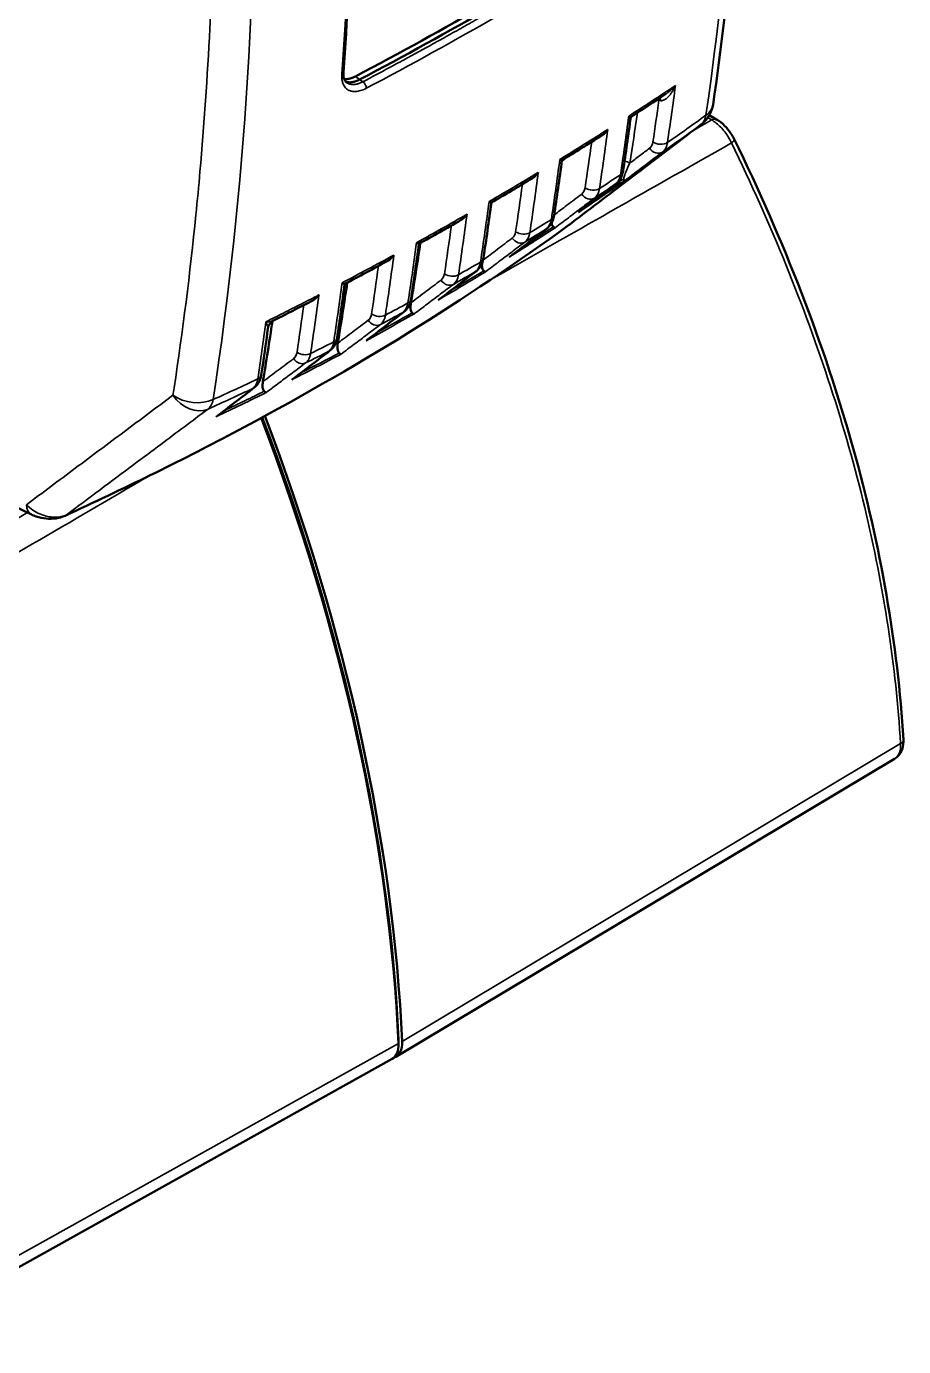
# Model space of a CAD drawing. Header units: millimetres. Extents: x 40 to 2195, y 40 to 1687.
# Drawn here: x 1778.1 to 1864.5, y 1178.3 to 1308.4 of the extents above; entities that cross this region are included whole.
import ezdxf

# ---------------------------------------------------------------- set-up
doc = ezdxf.new("R2010")
doc.units = ezdxf.units.MM
doc.header["$LTSCALE"] = 8
doc.layers.add('Visible (ISO)', color=7, linetype='Continuous', lineweight=50)
doc.layers.add('Visible Narrow (ISO)', color=7, linetype='Continuous', lineweight=35)

msp = doc.modelspace()

# ---------------------------------------------------------------- linework, layer by layer
at = {"layer": 'Visible (ISO)'}
for p, q in [((1814.902, 1304.943), (1814.902, 1304.943)), ((1809.178, 1303.311), (1809.178, 1303.311)), ((1809.243, 1302.947), (1809.243, 1302.947)), ((1809.684, 1302.885), (1809.684, 1302.885)), ((1846.107, 1299.268), (1845.383, 1299.686)), ((1833.348, 1291.478), (1833.348, 1291.478)), ((1826.583, 1287.117), (1826.583, 1287.116)), ((1819.652, 1282.949), (1819.652, 1282.949)), ((1818.934, 1281.668), (1818.934, 1281.668)), ((1802.43, 1279.445), (1802.43, 1279.445)), ((1812.555, 1278.976), (1812.555, 1278.976)), ((1805.293, 1275.198), (1805.293, 1275.198)), ((1760.47, 1269.036), (1778.599, 1260.336)), ((1863.632, 1236.252), (1814.513, 1206.885)), ((1814.133, 1206.666), (1763.267, 1178.306))]:
    msp.add_line(p, q, dxfattribs=at)
msp.add_arc((1842.782, 1301.18), 3, 307.23959, 351.75225, dxfattribs=at)
for centre, major_axis, ratio, start_param, end_param in [((1542.81, 1472.754), (-396.947, 0.026), 0.5773944, 2.3110434, 2.401422), ((1621.84, 1427.063), (311.543, 43.291), 0.5622358, 5.2843132, 5.3909119), ((1819.145, 1306.567), (-1.5, -2.598), 0.5773503, 5.1851589, 5.1851791), ((1845.607, 1298.402), (0.5, 0.866), 0.5773503, 6.2830994, 6.2831853), ((1842.782, 1301.18), (1.815, -2.388), 0.8274434, 6.2660494, 6.2831857), ((1846.932, 1296.908), (0.899, 0.439), 0.2850704, 6.283142, 6.2832155), ((1835.897, 1294.338), (0.989, -0.148), 0.6610194, 6.2830754, 6.2831149), ((1507.733, 1530.606), (-226.334, 391.753), 0.5775507, 3.7698539, 3.7716383), ((1829.103, 1289.948), (0.989, -0.149), 0.6611433, 6.2830821, 6.2831493), ((1500.665, 1526.522), (-226.362, 391.8), 0.577551, 3.7543722, 3.7719987), ((1822.142, 1285.744), (0.989, -0.149), 0.6611922, 6.2830801, 6.2831518), ((1493.596, 1522.438), (-226.264, 391.629), 0.5775516, 3.7543736, 3.7722438), ((1815.013, 1281.727), (0.989, -0.149), 0.6611662, 6.2830778, 6.2831484), ((1486.527, 1518.353), (-226.039, 391.238), 0.5775526, 3.7545199, 3.7723538), ((1807.718, 1277.895), (0.989, -0.148), 0.6610653, 6.2830728, 6.2831189), ((1808.598, 1276.996), (0.537, -0.843), 0.2290137, 5.6344096, 6.1723621), ((1800.254, 1274.251), (0.989, -0.148), 0.660889, 6.2830722, 6.2831145), ((1707.963, 1263.299), (75.626, -130.988), 0.5773503, 0.8383859, 1.296513), ((1708.317, 1263.503), (75.378, -130.559), 0.5773503, 0.8383844, 1.2955674), ((1708.317, 1263.503), (-75.626, 130.988), 0.5773503, 3.9799785, 4.4380322), ((1812.646, 1209.271), (-1.5, 2.598), 0.5773501, 3.1328604, 3.979818), ((1813, 1209.476), (-1.5, 2.598), 0.5773504, 3.0233992, 3.9798171)]:
    msp.add_ellipse(centre, major_axis=major_axis, ratio=ratio, start_param=start_param, end_param=end_param, dxfattribs=at)
for points, knots in [([(1843.047, 1436.731), (1845.864, 1418.886), (1847.787, 1401.328), (1849.791, 1367.27), (1849.88, 1350.694), (1848.445, 1323.086), (1847.342, 1311.717), (1845.751, 1300.75)], [0, 0, 0, 0, 6.0384193, 6.0384193, 12.0690504, 12.0690504, 16.4986731, 16.4986731, 16.4986731, 16.4986731]), ([(1807.256, 1386.03), (1809.227, 1368.574), (1810.261, 1351.471), (1810.397, 1324.38), (1810.063, 1314.026), (1809.342, 1303.939)], [0, 0, 0, 0, 6.0522705, 6.0522705, 9.9213975, 9.9213975, 9.9213975, 9.9213975]), ([(1809.342, 1303.939), (1809.326, 1303.714), (1809.344, 1303.514), (1809.424, 1303.2), (1809.486, 1303.083), (1809.595, 1302.953), (1809.637, 1302.916), (1809.684, 1302.885)], [0, 0, 0, 0, 0.09294876, 0.09294876, 0.183978, 0.183978, 0.23372414, 0.23372414, 0.23372414, 0.23372414]), ([(1810.527, 1303.521), (1810.382, 1303.444), (1810.238, 1303.383), (1809.957, 1303.293), (1809.821, 1303.265), (1809.595, 1303.246), (1809.502, 1303.247), (1809.414, 1303.257)], [-0.47088322, -0.47088322, -0.47088322, -0.47088322, -0.41179859, -0.41179859, -0.35248274, -0.35248274, -0.30839598, -0.30839598, -0.30839598, -0.30839598]), ([(1810.929, 1303.208), (1810.804, 1303.142), (1810.68, 1303.087), (1810.436, 1303.002), (1810.317, 1302.971), (1810.125, 1302.941), (1810.05, 1302.934), (1809.936, 1302.933), (1809.895, 1302.934), (1809.749, 1302.945), (1809.648, 1302.967), (1809.555, 1303.001), (1809.555, 1303.001), (1809.555, 1303.001)], [0.0000013, 0.0000013, 0.0000013, 0.0000013, 0.05081619, 0.05081619, 0.10177877, 0.10177877, 0.13580914, 0.13580914, 0.15526796, 0.15526796, 0.20714474, 0.20714474, 0.20732191, 0.20732191, 0.20732191, 0.20732191]), ([(1837.64, 1299.512), (1837.636, 1299.51), (1837.619, 1299.516), (1837.561, 1299.544), (1837.519, 1299.566), (1837.461, 1299.598), (1837.454, 1299.602), (1837.447, 1299.606)], [-0.079069876, -0.079069876, -0.079069876, -0.079069876, -0.040485201, -0.040485201, 0, 0, 0.005217107, 0.005217107, 0.005217107, 0.005217107]), ([(1846.107, 1299.268), (1846.382, 1299.109), (1846.65, 1298.898), (1847.122, 1298.429), (1847.335, 1298.168), (1847.633, 1297.717), (1847.739, 1297.533), (1847.83, 1297.347)], [0, 0, 0, 0, 0.10582066, 0.10582066, 0.204401, 0.204401, 0.2681782, 0.2681782, 0.2681782, 0.2681782]), ([(1844.563, 1298.767), (1843.115, 1297.666), (1841.667, 1296.565), (1838.77, 1294.363), (1837.322, 1293.263), (1834.426, 1291.061), (1832.978, 1289.961), (1831.53, 1288.86)], [0, 0, 0, 0, 0.3333333, 0.3333333, 0.6666667, 0.6666667, 1, 1, 1, 1]), ([(1835.382, 1298.286), (1835.373, 1298.273), (1835.364, 1298.259), (1835.279, 1298.135), (1835.192, 1298.031), (1835.005, 1297.845), (1834.903, 1297.763), (1834.796, 1297.695)], [-0.159066413, -0.159066413, -0.159066413, -0.159066413, -0.154794063, -0.154794063, -0.119493646, -0.119493646, -0.08505166, -0.08505166, -0.08505166, -0.08505166]), ([(1847.83, 1297.347), (1852.732, 1287.313), (1856.708, 1277.058), (1862.258, 1257.22), (1863.947, 1247.499), (1864.504, 1238.159)], [0, 0, 0, 0, 3.4936709, 3.4936709, 6.861121, 6.861121, 6.861121, 6.861121]), ([(1830.863, 1295.245), (1830.863, 1295.245), (1830.863, 1295.245), (1830.862, 1295.244), (1830.862, 1295.244), (1830.86, 1295.244), (1830.859, 1295.244), (1830.857, 1295.244), (1830.853, 1295.245), (1830.849, 1295.246), (1830.844, 1295.247), (1830.839, 1295.249), (1830.833, 1295.252), (1830.826, 1295.254), (1830.819, 1295.257), (1830.811, 1295.261), (1830.805, 1295.264), (1830.799, 1295.267), (1830.792, 1295.27), (1830.781, 1295.275), (1830.77, 1295.281), (1830.757, 1295.288), (1830.744, 1295.295), (1830.729, 1295.302), (1830.714, 1295.311), (1830.699, 1295.319), (1830.683, 1295.328), (1830.665, 1295.338), (1830.662, 1295.339), (1830.659, 1295.341), (1830.656, 1295.343)], [0.56090137, 0.56090137, 0.56090137, 0.56090137, 0.57276778, 0.57276778, 0.57276778, 0.6, 0.6, 0.6, 0.65411045, 0.65411045, 0.65411045, 0.70807638, 0.70807638, 0.70807638, 0.76226905, 0.76226905, 0.76226905, 0.8, 0.8, 0.8, 0.86286528, 0.86286528, 0.86286528, 0.92618733, 0.92618733, 0.92618733, 0.98934979, 0.98934979, 0.98934979, 0.99998521, 0.99998521, 0.99998521, 0.99998521]), ([(1828.536, 1294.055), (1828.532, 1294.049), (1828.523, 1294.036), (1828.514, 1294.023), (1828.449, 1293.931), (1828.369, 1293.83), (1828.176, 1293.639), (1828.077, 1293.557), (1827.957, 1293.48), (1827.942, 1293.471), (1827.927, 1293.462)], [-0.165151134, -0.165151134, -0.165151134, -0.165151134, -0.162641656, -0.160127109, -0.160127109, -0.1224319, -0.1224319, -0.088585082, -0.088585082, -0.083895682, -0.083895682, -0.083895682, -0.083895682]), ([(1836.884, 1294.18), (1836.84, 1293.893), (1836.744, 1293.615), (1836.484, 1293.204), (1836.345, 1293.049), (1836.184, 1292.926)], [0.00113202, 0.00113202, 0.00113202, 0.00113202, 0.09974033, 0.09974033, 0.16982649, 0.16982649, 0.16982649, 0.16982649]), ([(1823.907, 1291.081), (1823.906, 1291.081), (1823.905, 1291.08), (1823.892, 1291.08), (1823.868, 1291.088), (1823.795, 1291.122), (1823.748, 1291.148), (1823.701, 1291.173), (1823.695, 1291.177), (1823.688, 1291.181), (1823.685, 1291.182)], [-0.065020013, -0.065020013, -0.065020013, -0.065020013, -0.06030949, -0.06030949, -0.031807518, -0.031807518, 0, 0, 0.002112485, 0.004222245, 0.004222245, 0.004222245, 0.004222245]), ([(1821.51, 1289.926), (1821.506, 1289.921), (1821.497, 1289.908), (1821.488, 1289.895), (1821.421, 1289.804), (1821.339, 1289.704), (1821.145, 1289.516), (1821.045, 1289.435), (1820.919, 1289.357), (1820.9, 1289.345), (1820.88, 1289.334)], [-0.165652482, -0.165652482, -0.165652482, -0.165652482, -0.163140284, -0.160623006, -0.160623006, -0.122713935, -0.122713935, -0.088744657, -0.088744657, -0.082514455, -0.082514455, -0.082514455, -0.082514455]), ([(1830.09, 1289.792), (1830.046, 1289.504), (1829.95, 1289.224), (1829.69, 1288.813), (1829.551, 1288.659), (1829.39, 1288.536)], [0.00091893, 0.00091893, 0.00091893, 0.00091893, 0.09983324, 0.09983324, 0.16979322, 0.16979322, 0.16979322, 0.16979322]), ([(1831.518, 1288.851), (1821.515, 1281.561), (1810.415, 1274.678), (1793.107, 1265.53), (1787.59, 1262.813), (1781.913, 1260.209)], [0, 0, 0, 0, 4.8499594, 4.8499594, 7.0100515, 7.0100515, 7.0100515, 7.0100515]), ([(1830.025, 1288.679), (1829.977, 1288.715), (1829.942, 1288.771), (1829.889, 1288.907), (1829.871, 1288.993), (1829.862, 1289.087), (1829.861, 1289.089), (1829.861, 1289.091)], [-0.179938284, -0.179938284, -0.179938284, -0.179938284, -0.138855199, -0.138855199, -0.092322151, -0.092322151, -0.091212922, -0.091212922, -0.091212922, -0.091212922]), ([(1830.025, 1288.679), (1830.042, 1288.667), (1830.058, 1288.655), (1830.088, 1288.636), (1830.102, 1288.628), (1830.121, 1288.619), (1830.126, 1288.617), (1830.142, 1288.61), (1830.152, 1288.607), (1830.171, 1288.602), (1830.18, 1288.602), (1830.195, 1288.602), (1830.202, 1288.604), (1830.208, 1288.606)], [0, 0, 0, 0, 0.2137447, 0.2137447, 0.4158956, 0.4158956, 0.5, 0.5, 0.6736871, 0.6736871, 0.8419215, 0.8419215, 1, 1, 1, 1]), ([(1816.772, 1287.021), (1816.771, 1287.02), (1816.769, 1287.02), (1816.753, 1287.019), (1816.726, 1287.028), (1816.649, 1287.064), (1816.6, 1287.09), (1816.551, 1287.117), (1816.545, 1287.12), (1816.538, 1287.124), (1816.535, 1287.126)], [-0.066141726, -0.066141726, -0.066141726, -0.066141726, -0.060285321, -0.060285321, -0.031764137, -0.031764137, 0, 0, 0.002118663, 0.004234839, 0.004234839, 0.004234839, 0.004234839]), ([(1814.304, 1285.902), (1814.3, 1285.896), (1814.29, 1285.883), (1814.281, 1285.87), (1814.14, 1285.683), (1813.963, 1285.503), (1813.722, 1285.348), (1813.689, 1285.328), (1813.655, 1285.31)], [-0.163322139, -0.163322139, -0.163322139, -0.163322139, -0.16109611, -0.15887008, -0.15887008, -0.092112379, -0.092112379, -0.081314152, -0.081314152, -0.081314152, -0.081314152]), ([(1823.129, 1285.588), (1823.085, 1285.3), (1822.989, 1285.02), (1822.729, 1284.609), (1822.59, 1284.455), (1822.43, 1284.333)], [0.00087564, 0.00087564, 0.00087564, 0.00087564, 0.09990346, 0.09990346, 0.16973909, 0.16973909, 0.16973909, 0.16973909]), ([(1823.155, 1284.351), (1823.108, 1284.388), (1823.074, 1284.444), (1823.02, 1284.578), (1823.003, 1284.663), (1822.983, 1284.853), (1822.983, 1284.964), (1822.991, 1285.081)], [-0.17475543, -0.17475543, -0.17475543, -0.17475543, -0.13488014, -0.13488014, -0.08977321, -0.08977321, -0.03927384, -0.03927384, -0.03927384, -0.03927384]), ([(1825.689, 1285.716), (1825.706, 1285.727), (1825.722, 1285.739), (1825.749, 1285.759), (1825.761, 1285.768), (1825.773, 1285.777)], [-0.073074764, -0.073074764, -0.073074764, -0.073074764, -0.067117936, -0.067117936, -0.062612797, -0.062612797, -0.062612797, -0.062612797]), ([(1823.155, 1284.351), (1823.206, 1284.311), (1823.248, 1284.285), (1823.31, 1284.263), (1823.327, 1284.263), (1823.339, 1284.265), (1823.341, 1284.266), (1823.344, 1284.266), (1823.344, 1284.267)], [-0.042317349, -0.042317349, -0.042317349, -0.042317349, -0.019017009, -0.019017009, 0, 0, 0.001638634, 0.00327689, 0.00327689, 0.00327689, 0.00327689]), ([(1806.919, 1281.981), (1806.909, 1281.967), (1806.898, 1281.953), (1806.805, 1281.833), (1806.712, 1281.733), (1806.513, 1281.555), (1806.404, 1281.475), (1806.276, 1281.405), (1806.263, 1281.398), (1806.251, 1281.391)], [-0.159436679, -0.159436679, -0.159436679, -0.159436679, -0.154863682, -0.154863682, -0.119530158, -0.119530158, -0.083596114, -0.083596114, -0.079550557, -0.079550557, -0.079550557, -0.079550557]), ([(1809.458, 1283.064), (1809.457, 1283.064), (1809.456, 1283.064), (1809.442, 1283.06), (1809.414, 1283.068), (1809.336, 1283.102), (1809.286, 1283.128), (1809.22, 1283.165), (1809.213, 1283.169), (1809.205, 1283.173)], [-0.085069058, -0.085069058, -0.085069058, -0.085069058, -0.081327009, -0.081327009, -0.040156935, -0.040156935, 0, 0, 0.004890817, 0.004890817, 0.004890817, 0.004890817]), ([(1816.001, 1281.57), (1815.957, 1281.282), (1815.861, 1281.002), (1815.6, 1280.592), (1815.462, 1280.438), (1815.302, 1280.315)], [0.0008816, 0.0008816, 0.0008816, 0.0008816, 0.09995091, 0.09995091, 0.16966404, 0.16966404, 0.16966404, 0.16966404]), ([(1816.117, 1280.208), (1816.07, 1280.246), (1816.036, 1280.301), (1815.984, 1280.435), (1815.966, 1280.518), (1815.939, 1280.781), (1815.952, 1280.987), (1815.987, 1281.2)], [-0.16965044, -0.16965044, -0.16965044, -0.16965044, -0.13096123, -0.13096123, -0.08724823, -0.08724823, -0.000001, -0.000001, -0.000001, -0.000001]), ([(1818.714, 1281.5), (1818.72, 1281.503), (1818.732, 1281.511), (1818.744, 1281.52), (1818.776, 1281.542), (1818.802, 1281.56), (1818.827, 1281.58)], [-0.073527329, -0.073527329, -0.073527329, -0.073527329, -0.071471508, -0.06941546, -0.06941546, -0.059434219, -0.059434219, -0.059434219, -0.059434219]), ([(1802.43, 1279.445), (1802.336, 1279.399), (1802.248, 1279.335), (1802.1, 1279.185), (1802.037, 1279.097), (1801.945, 1278.908), (1801.913, 1278.805), (1801.9, 1278.703)], [0, 0, 0, 0, 0.03271117, 0.03271117, 0.065130184, 0.065130184, 0.097513459, 0.097513459, 0.097513459, 0.097513459]), ([(1816.117, 1280.208), (1816.165, 1280.168), (1816.206, 1280.141), (1816.266, 1280.115), (1816.287, 1280.11), (1816.306, 1280.112), (1816.308, 1280.112), (1816.311, 1280.113), (1816.312, 1280.113)], [-0.067370818, -0.067370818, -0.067370818, -0.067370818, -0.028902894, -0.028902894, 0, 0, 0.00198464, 0.003969026, 0.003969026, 0.003969026, 0.003969026]), ([(1808.705, 1277.738), (1808.661, 1277.45), (1808.565, 1277.171), (1808.305, 1276.76), (1808.167, 1276.607), (1808.008, 1276.484)], [0.00107199, 0.00107199, 0.00107199, 0.00107199, 0.09997574, 0.09997574, 0.16956779, 0.16956779, 0.16956779, 0.16956779]), ([(1808.909, 1276.25), (1808.863, 1276.29), (1808.828, 1276.348), (1808.776, 1276.484), (1808.76, 1276.569), (1808.735, 1276.827), (1808.748, 1277.022), (1808.781, 1277.224)], [-0.16460727, -0.16460727, -0.16460727, -0.16460727, -0.12605988, -0.12605988, -0.08251104, -0.08251104, -0.000001, -0.000001, -0.000001, -0.000001]), ([(1811.57, 1277.469), (1811.575, 1277.472), (1811.587, 1277.479), (1811.599, 1277.487), (1811.634, 1277.51), (1811.671, 1277.536), (1811.714, 1277.568)], [-0.082599489, -0.082599489, -0.082599489, -0.082599489, -0.079599847, -0.076599937, -0.076599937, -0.057078656, -0.057078656, -0.057078656, -0.057078656]), ([(1801.242, 1274.093), (1801.198, 1273.806), (1801.102, 1273.526), (1800.843, 1273.116), (1800.705, 1272.963), (1800.546, 1272.841)], [0.00109669, 0.00109669, 0.00109669, 0.00109669, 0.09997795, 0.09997795, 0.16945014, 0.16945014, 0.16945014, 0.16945014]), ([(1801.533, 1272.478), (1801.487, 1272.519), (1801.454, 1272.577), (1801.403, 1272.712), (1801.386, 1272.795), (1801.362, 1273.047), (1801.374, 1273.237), (1801.406, 1273.433)], [-0.15965028, -0.15965028, -0.15965028, -0.15965028, -0.12224024, -0.12224024, -0.08001815, -0.08001815, -0.000001, -0.000001, -0.000001, -0.000001]), ([(1804.257, 1273.623), (1804.295, 1273.646), (1804.331, 1273.67), (1804.388, 1273.71), (1804.41, 1273.726), (1804.431, 1273.742)], [0, 0, 0, 0, 0.16699231, 0.16699231, 0.27224963, 0.27224963, 0.27224963, 0.27224963]), ([(1801.533, 1272.478), (1801.554, 1272.46), (1801.574, 1272.443), (1801.611, 1272.416), (1801.628, 1272.404), (1801.645, 1272.394), (1801.647, 1272.393), (1801.662, 1272.384), (1801.675, 1272.378), (1801.699, 1272.368), (1801.71, 1272.365), (1801.727, 1272.362), (1801.734, 1272.362), (1801.74, 1272.362)], [0.00008326, 0.00008326, 0.00008326, 0.00008326, 0.25, 0.25, 0.4787227, 0.4787227, 0.5, 0.5, 0.69449012, 0.69449012, 0.87769089, 0.87769089, 1, 1, 1, 1]), ([(1781.913, 1260.209), (1781.634, 1260.081), (1781.329, 1259.996), (1780.702, 1259.907), (1780.373, 1259.904), (1779.719, 1259.967), (1779.388, 1260.038), (1778.915, 1260.196), (1778.755, 1260.261), (1778.602, 1260.334)], [0, 0, 0, 0, 0.09364013, 0.09364013, 0.19022238, 0.19022238, 0.29224785, 0.29224785, 0.34623105, 0.34623105, 0.34623105, 0.34623105]), ([(1864.504, 1238.153), (1864.522, 1237.841), (1864.491, 1237.531), (1864.314, 1236.981), (1864.171, 1236.729), (1863.876, 1236.421), (1863.759, 1236.328), (1863.632, 1236.252)], [0.00064817, 0.00064817, 0.00064817, 0.00064817, 0.10353702, 0.10353702, 0.1998574, 0.1998574, 0.25079243, 0.25079243, 0.25079243, 0.25079243])]:
    msp.add_open_spline(points, degree=3, knots=knots, dxfattribs=at)
for points in [[(1841.115, 1301.787), (1839.965, 1301.024), (1838.807, 1300.266), (1837.64, 1299.512)], [(1837.641, 1299.513), (1837.402, 1297.729), (1837.15, 1295.954), (1836.886, 1294.19)], [(1834.796, 1297.695), (1833.495, 1296.873), (1832.184, 1296.056), (1830.863, 1295.245)], [(1830.864, 1295.246), (1830.621, 1293.42), (1830.363, 1291.605), (1830.092, 1289.8)], [(1827.927, 1293.462), (1826.597, 1292.663), (1825.257, 1291.869), (1823.907, 1291.081)], [(1836.184, 1292.926), (1834.973, 1292.004), (1833.762, 1291.082), (1832.55, 1290.159)], [(1823.909, 1291.082), (1823.663, 1289.243), (1823.404, 1287.414), (1823.13, 1285.596)], [(1832.496, 1290.12), (1832.515, 1290.132), (1832.533, 1290.146), (1832.55, 1290.159)], [(1820.88, 1289.334), (1819.521, 1288.557), (1818.151, 1287.786), (1816.772, 1287.021)], [(1829.39, 1288.536), (1828.185, 1287.617), (1826.979, 1286.697), (1825.773, 1285.777)], [(1831.56, 1288.883), (1831.548, 1288.874), (1831.537, 1288.865), (1831.525, 1288.856)], [(1831.53, 1288.86), (1831.54, 1288.867), (1831.55, 1288.875), (1831.56, 1288.883)], [(1816.775, 1287.023), (1816.531, 1285.198), (1816.273, 1283.383), (1816.002, 1281.578)], [(1813.655, 1285.31), (1812.265, 1284.556), (1810.866, 1283.807), (1809.458, 1283.064)], [(1822.43, 1284.333), (1821.229, 1283.415), (1820.029, 1282.498), (1818.827, 1281.58)], [(1809.461, 1283.066), (1809.223, 1281.284), (1808.971, 1279.51), (1808.707, 1277.747)], [(1806.251, 1281.391), (1804.984, 1280.738), (1803.71, 1280.089), (1802.43, 1279.445)], [(1815.302, 1280.315), (1814.106, 1279.4), (1812.91, 1278.484), (1811.713, 1277.568)], [(1801.9, 1278.703), (1801.691, 1277.162), (1801.472, 1275.629), (1801.244, 1274.103)], [(1808.008, 1276.484), (1806.816, 1275.57), (1805.624, 1274.656), (1804.431, 1273.742)], [(1800.546, 1272.84), (1799.384, 1271.948), (1798.222, 1271.055), (1797.059, 1270.163)], [(1814.768, 1208.563), (1814.773, 1208.455), (1814.771, 1208.35), (1814.762, 1208.25)]]:
    msp.add_open_spline(points, degree=3, dxfattribs=at)
at = {"layer": 'Visible Narrow (ISO)'}
for p, q in [((1810.929, 1303.208), (1810.527, 1303.521)), ((1811.253, 1302.994), (1810.929, 1303.208)), ((1840.413, 1301.167), (1840.279, 1301.234)), ((1845.619, 1299.225), (1845.232, 1299.449)), ((1799.488, 1297.654), (1799.488, 1297.654)), ((1843.645, 1298.102), (1843.645, 1298.102)), ((1841.191, 1296.706), (1841.191, 1296.706)), ((1839.98, 1296.017), (1839.98, 1296.017)), ((1837.328, 1294.508), (1837.328, 1294.508)), ((1836.301, 1293.043), (1836.301, 1293.043)), ((1798.386, 1271.817), (1798.386, 1271.817)), ((1778.687, 1260.802), (1778.687, 1260.802)), ((1864.224, 1237.742), (1815.118, 1208.382)), ((1814.765, 1208.178), (1763.912, 1179.827)), ((1814.748, 1208.551), (1814.768, 1208.563))]:
    msp.add_line(p, q, dxfattribs=at)
for centre, major_axis, ratio, start_param, end_param in [((1539.506, 1547.209), (215.01, -399.567), 0.5568231, 0.6444194, 1.008987), ((1468.817, 1506.395), (238.776, -385.829), 0.5971679, 0.6094863, 0.9740555), ((1487.445, 1518.89), (228.211, -395.272), 0.5773503, 0.7063977, 0.9239657), ((1542.806, 1472.235), (398.503, -0.021), 0.5773859, 5.4526414, 5.5429946), ((1808.844, 1303.974), (0.499, -0.036), 0.6211153, 5.4866185, 6.2831864), ((1811.241, 1302.593), (0.233, -0.442), 0.5506884, 0.7203995, 2.3428438), ((1542.582, 1452.183), (-396.007, -0.045), 0.5772822, 2.4106627, 2.4282417), ((1522.83, 1539.32), (227.99, -394.891), 0.5773503, 0.6276471, 0.6441932), ((1522.318, 1538.646), (-227.349, 393.685), 0.5774138, 3.7691837, 3.7812914), ((1839.731, 1300.74), (-0.447, -0.895), 0.5767995, 2.3270879, 2.5116269), ((1840.074, 1300.603), (-0.3, -0.954), 0.440964, 2.2835865, 2.6818767), ((1842.782, 1301.181), (2.969, -0.431), 0.6641322, 5.6730931, 6.2831833), ((1517.918, 1536.484), (-228.209, 395.269), 0.5773503, 3.7689678, 3.7859217), ((1521.945, 1538.781), (226.375, -391.865), 0.5775151, 0.6174564, 0.6323097), ((1574.788, 1559.323), (341.197, -178.227), 0.7666373, 5.9043277, 5.9194492), ((1842.782, 1301.18), (1.764, -2.427), 0.6000546, 0.0120289, 0.565043), ((1845.607, 1298.402), (0.5, 0.866), 0.5773503, 0, 0.7679449), ((1515.742, 1535.228), (228.286, -395.403), 0.5773503, 0.627279, 0.644377), ((1574.443, 1559.043), (340.78, -179.439), 0.767289, 5.9067836, 5.921925), ((1514.707, 1534.999), (-228.02, 394.903), 0.5773833, 3.7688588, 3.7821531), ((1838.317, 1298.165), (1.13, -1.759), 0.5821743, 0.0453393, 0.5862192), ((1840.174, 1296.865), (0.604, -0.797), 0.8034127, 4.6408358, 6.2528113), ((1840.507, 1297.491), (0.989, -0.148), 0.6608739, 4.054667, 5.6615314), ((1838.939, 1298.653), (1.77, -2.636), 0.5800243, 0.0332434, 0.5705613), ((1846.932, 1296.908), (0.899, 0.439), 0.2850704, 5.3401351, 6.2831418), ((1510.83, 1532.391), (-228.416, 395.629), 0.5773503, 3.768709, 3.7860517), ((1836.863, 1294.535), (0.987, -0.158), 0.6656302, 0.9200252, 1.5050485), ((1542.544, 1452.368), (-396.059, 0.134), 0.57757, 2.360275, 2.3778183), ((1508.654, 1531.135), (228.455, -395.696), 0.5773503, 0.6270683, 0.6444823), ((1574.933, 1559.408), (340.935, -178.519), 0.7668028, 5.8789901, 5.8869962), ((1834.422, 1295.578), (1.638, -2.737), 0.5561776, 0.061936, 0.5983951), ((1835.897, 1294.338), (0.989, -0.148), 0.6610194, 5.6443904, 6.2830775), ((1824.869, 1291.94), (-3.564, -25.517), 0.0757903, 1.4347213, 1.6185785), ((1570.403, 1552.122), (342.333, -172.532), 0.7636376, 5.8757137, 5.8930353), ((1831.639, 1293.646), (1.13, -1.76), 0.5822931, 0.0448185, 0.5858599), ((1833.829, 1292.971), (0.989, -0.148), 0.6610507, 4.0549211, 5.6366799), ((1607.135, 1620.759), (241.493, -318.975), 0.8060467, 6.2279415, 6.2356956), ((1832.262, 1294.134), (1.743, -2.653), 0.5780913, 0.0385794, 0.5762852), ((1570.674, 1552.659), (342.072, -173.067), 0.7638703, 5.8849623, 5.891564), ((1835.578, 1293.722), (0.606, -0.796), 0.8249881, 6.2333747, 6.2830884), ((1837.132, 1292.445), (0.584, 0.812), 0.9044119, 0.8481911, 1.5867827), ((1503.741, 1528.299), (-228.499, 395.771), 0.5773503, 3.7686059, 3.786102), ((1833.496, 1292.345), (0.603, -0.798), 0.8034385, 4.6414687, 6.2283449), ((1542.541, 1452.4), (-396.064, 0.162), 0.5776291, 2.3350027, 2.3525457), ((1501.566, 1527.043), (228.499, -395.771), 0.5773503, 0.6270133, 0.6445093), ((1829.103, 1289.948), (0.989, -0.149), 0.6611433, 5.6194255, 6.2830775), ((1817.86, 1287.813), (-3.565, -25.521), 0.0757834, 1.4339694, 1.6206305), ((1570.422, 1552.332), (342.233, -172.912), 0.7638209, 5.850322, 5.867619), ((1570.495, 1552.288), (342.468, -172.261), 0.763462, 5.8540546, 5.8649321), ((1607.219, 1620.747), (241.558, -318.851), 0.810218, 6.20261, 6.2103573), ((1575.048, 1559.482), (340.723, -178.765), 0.7669497, 5.853552, 5.8615512), ((1827.615, 1291.204), (1.627, -2.769), 0.552407, 0.0663815, 0.6010199), ((1828.784, 1289.331), (0.607, -0.795), 0.8249489, 6.2076183, 6.2830862), ((1830.34, 1290.468), (1.178, -1.616), 0.6464688, 6.283185, 6.2945161), ((1496.653, 1524.207), (-228.455, 395.696), 0.5773503, 3.768661, 3.786075), ((1824.772, 1289.336), (1.155, -1.781), 0.5786056, 0.0416013, 0.5787916), ((1826.65, 1288.012), (0.603, -0.798), 0.8034616, 4.642081, 6.2038994), ((1826.984, 1288.638), (0.989, -0.149), 0.661152, 4.0550834, 5.6117456), ((1825.397, 1289.824), (1.74, -2.691), 0.5735968, 0.0422788, 0.5775799), ((1494.478, 1522.951), (228.416, -395.629), 0.5773503, 0.6271163, 0.6444584), ((1810.548, 1283.893), (-3.681, -26.389), 0.0784087, 1.4376814, 1.6176553), ((1542.454, 1497.352), (395.555, -59.464), 0.6611859, 5.5867143, 5.5944063), ((1820.658, 1286.997), (1.595, -2.782), 0.550541, 0.0725199, 0.6072451), ((1822.142, 1285.744), (0.989, -0.149), 0.6611922, 5.5944175, 6.2830777), ((1570.358, 1552.481), (342.298, -173.088), 0.7638884, 5.8244354, 5.8417149), ((1817.756, 1285.193), (1.158, -1.783), 0.5780503, 0.0406098, 0.5774902), ((1819.637, 1283.866), (0.602, -0.799), 0.803482, 4.6427087, 6.1794584), ((1819.971, 1284.491), (0.989, -0.149), 0.6611782, 4.0551212, 5.5867268), ((1570.001, 1552.17), (343.305, -171.553), 0.7629182, 5.8246059, 5.836767), ((1607.247, 1620.743), (241.844, -318.609), 0.814333, 6.1767889, 6.184534), ((1818.382, 1285.682), (1.717, -2.711), 0.571118, 0.0475039, 0.5822755), ((1821.823, 1285.127), (0.607, -0.795), 0.824912, 6.1818936, 6.2830883), ((1487.389, 1518.858), (228.209, -395.269), 0.5773503, 0.6273752, 0.644329), ((1489.565, 1520.114), (-228.286, 395.403), 0.5773503, 3.7688716, 3.7859694), ((1486.525, 1518.595), (-227.873, 394.645), 0.5773842, 3.7689487, 3.7825933), ((1575.048, 1559.482), (340.724, -178.764), 0.7669508, 5.8014392, 5.8094384), ((1813.535, 1282.976), (1.564, -2.794), 0.5485624, 0.0783521, 0.6136528), ((1815.013, 1281.727), (0.989, -0.149), 0.6611662, 5.5693168, 6.2830779), ((1482.477, 1516.022), (-227.99, 394.891), 0.5773503, 3.7692397, 3.7857858), ((1570.357, 1552.457), (342.309, -173.045), 0.7638675, 5.7982078, 5.8154878), ((1810.574, 1281.235), (1.161, -1.784), 0.5774375, 0.0396075, 0.5762694), ((1812.458, 1279.905), (0.601, -0.799), 0.8034997, 4.643336, 6.1550364), ((1812.792, 1280.531), (0.989, -0.149), 0.6611296, 4.0550481, 5.5615847), ((1570.101, 1552.256), (343.122, -171.801), 0.7630409, 5.7983306, 5.8112341), ((1607.22, 1620.747), (242.355, -318.246), 0.8183862, 6.1504454, 6.1581927), ((1811.199, 1281.727), (1.694, -2.73), 0.5685552, 0.0524993, 0.5871371), ((1814.694, 1281.109), (0.608, -0.794), 0.8248774, 6.1561524, 6.2830889), ((1574.937, 1559.41), (340.929, -178.53), 0.7667764, 5.774762, 5.7827681), ((1806.26, 1279.122), (1.515, -2.786), 0.5483105, 0.0859236, 0.6236258), ((1807.718, 1277.895), (0.989, -0.148), 0.6610653, 5.5441362, 6.2830783), ((1570.409, 1552.233), (342.269, -172.75), 0.7637245, 5.77156, 5.7888588), ((1803.245, 1277.443), (1.143, -1.766), 0.5800943, 0.0408355, 0.5809464), ((1805.111, 1276.132), (0.601, -0.799), 0.8035149, 4.6439831, 6.130592), ((1805.445, 1276.757), (0.989, -0.148), 0.6610058, 4.0548505, 5.5363249), ((1570.864, 1552.604), (341.764, -173.175), 0.764107, 5.7753582, 5.7887682), ((1607.141, 1620.762), (243.096, -317.755), 0.8223719, 6.1235453, 6.1312995), ((1807.399, 1277.278), (0.608, -0.794), 0.824845, 6.1304052, 6.2830934), ((1800.254, 1274.251), (0.989, -0.148), 0.660889, 5.5187853, 6.2830788), ((1574.801, 1559.331), (341.181, -178.257), 0.766557, 5.7408378, 5.7559594), ((1798.798, 1275.478), (1.488, -2.8), 0.5457699, 0.0916692, 0.6289942), ((1799.937, 1273.634), (0.609, -0.793), 0.8248147, 6.1046324, 6.2830925), ((1794.588, 1273.356), (2.965, -0.458), 0.6577902, 4.0570045, 5.5073824), ((1794.588, 1273.356), (1.797, -2.403), 0.8010274, 4.642058, 6.100522), ((1574.455, 1559.05), (340.766, -179.467), 0.767219, 5.7434034, 5.7585447), ((1794.588, 1273.356), (1.232, -2.735), 0.5500401, 0.1305775, 0.6835915), ((1570.382, 1552.096), (342.333, -172.521), 0.7635774, 5.7449142, 5.7622374), ((1798.35, 1270.054), (-0.8, 0.6), 0.1362219, 5.7466444, 5.8064165), ((1779.468, 1262.137), (-0.865, -1.803), 0.5862856, 5.4543985, 6.2831394), ((1781.079, 1262.027), (0.834, -1.818), 0.4997634, 0.0000806, 0.1269942), ((1863.506, 1238.099), (0.998, 0.06), 0.5555916, 5.4819097, 6.2831906)]:
    msp.add_ellipse(centre, major_axis=major_axis, ratio=ratio, start_param=start_param, end_param=end_param, dxfattribs=at)
for points, knots in [([(1792.542, 1272.089), (1792.579, 1272.327), (1792.616, 1272.565), (1792.652, 1272.803), (1793.505, 1278.406), (1794.222, 1284.098), (1794.803, 1289.882), (1794.945, 1291.296), (1795.079, 1292.716), (1795.204, 1294.142), (1795.615, 1298.792), (1795.938, 1303.5), (1796.174, 1308.259), (1796.306, 1310.922), (1796.41, 1313.602), (1796.488, 1316.298), (1796.591, 1319.895), (1796.646, 1323.519), (1796.651, 1327.17), (1796.658, 1331.144), (1796.606, 1335.149), (1796.497, 1339.184), (1796.431, 1341.632), (1796.343, 1344.092), (1796.234, 1346.561), (1795.999, 1351.897), (1795.665, 1357.28), (1795.232, 1362.706), (1795.135, 1363.928), (1795.032, 1365.152), (1794.925, 1366.379), (1794.34, 1373.049), (1793.607, 1379.783), (1792.727, 1386.565), (1792.718, 1386.633), (1792.709, 1386.701), (1792.7, 1386.769), (1791.827, 1393.484), (1790.81, 1400.246), (1789.649, 1407.059)], [0.00000148, 0.00000148, 0.00000148, 0.00000148, 0.00582286, 0.00582286, 0.00582286, 0.14285714, 0.14285714, 0.14285714, 0.17637196, 0.17637196, 0.17637196, 0.28571429, 0.28571429, 0.28571429, 0.3469143, 0.3469143, 0.3469143, 0.42857143, 0.42857143, 0.42857143, 0.51747078, 0.51747078, 0.51747078, 0.57142857, 0.57142857, 0.57142857, 0.6880265, 0.6880265, 0.6880265, 0.71428571, 0.71428571, 0.71428571, 0.85714286, 0.85714286, 0.85714286, 0.85857995, 0.85857995, 0.85857995, 0.99999884, 0.99999884, 0.99999884, 0.99999884]), ([(1811.253, 1302.994), (1811.752, 1303.257), (1812.262, 1303.527), (1813.295, 1304.078), (1813.817, 1304.357), (1814.612, 1304.786), (1814.876, 1304.929), (1815.176, 1305.091), (1815.209, 1305.109), (1815.709, 1305.38), (1816.186, 1305.64), (1817.153, 1306.169), (1817.644, 1306.439), (1818.636, 1306.988), (1819.137, 1307.266), (1819.657, 1307.557), (1819.673, 1307.566), (1820.225, 1307.875), (1820.766, 1308.178), (1821.845, 1308.789), (1822.385, 1309.096), (1823.389, 1309.67), (1823.854, 1309.938), (1824.322, 1310.208), (1824.325, 1310.209), (1824.852, 1310.514), (1825.374, 1310.817), (1826.416, 1311.426), (1826.935, 1311.731), (1827.927, 1312.317), (1828.401, 1312.598), (1828.89, 1312.89), (1828.912, 1312.903), (1829.393, 1313.191), (1829.848, 1313.463), (1830.749, 1314.007), (1831.196, 1314.277), (1832.082, 1314.817), (1832.522, 1315.086), (1832.991, 1315.374), (1833.032, 1315.4), (1833.109, 1315.447), (1833.144, 1315.469), (1833.667, 1315.79), (1834.137, 1316.082), (1835.062, 1316.657), (1835.515, 1316.941), (1836.198, 1317.37), (1836.438, 1317.522), (1836.674, 1317.671)], [0.00000233, 0.00000233, 0.00000233, 0.00000233, 0.06646387, 0.06646387, 0.13121736, 0.13121736, 0.16282072, 0.16282072, 0.16666667, 0.16666667, 0.22175131, 0.22175131, 0.27667733, 0.27667733, 0.33160335, 0.33160335, 0.33333333, 0.33333333, 0.39181889, 0.39181889, 0.44989734, 0.44989734, 0.5, 0.5, 0.50035924, 0.50035924, 0.55690193, 0.55690193, 0.61383796, 0.61383796, 0.66666667, 0.66666667, 0.66911086, 0.66911086, 0.72110534, 0.72110534, 0.77384983, 0.77384983, 0.82809549, 0.82809549, 0.83333333, 0.83333333, 0.83790042, 0.83790042, 0.90025177, 0.90025177, 0.96435123, 0.96435123, 1, 1, 1, 1]), ([(1809.684, 1302.885), (1809.687, 1302.883), (1809.689, 1302.881), (1809.722, 1302.86), (1809.755, 1302.842), (1809.792, 1302.824), (1809.794, 1302.822), (1809.829, 1302.806), (1809.863, 1302.792), (1809.934, 1302.767), (1809.97, 1302.757), (1810.023, 1302.745), (1810.038, 1302.742), (1810.094, 1302.732), (1810.136, 1302.726), (1810.224, 1302.719), (1810.269, 1302.718), (1810.336, 1302.72), (1810.357, 1302.721), (1810.419, 1302.725), (1810.462, 1302.73), (1810.551, 1302.743), (1810.596, 1302.751), (1810.685, 1302.771), (1810.73, 1302.783), (1810.826, 1302.812), (1810.879, 1302.829), (1810.985, 1302.869), (1811.04, 1302.891), (1811.147, 1302.94), (1811.199, 1302.966), (1811.253, 1302.994)], [0.62176913, 0.62176913, 0.62176913, 0.62176913, 0.625, 0.625, 0.6635779, 0.6635779, 0.66666667, 0.66666667, 0.70240275, 0.70240275, 0.73700837, 0.73700837, 0.75, 0.75, 0.78503281, 0.78503281, 0.81908033, 0.81908033, 0.83333333, 0.83333333, 0.8624607, 0.8624607, 0.89056193, 0.89056193, 0.91666667, 0.91666667, 0.94552686, 0.94552686, 0.97382561, 0.97382561, 1, 1, 1, 1]), ([(1842.049, 1302.622), (1842.025, 1302.568), (1842, 1302.516), (1841.956, 1302.425), (1841.937, 1302.386), (1841.892, 1302.299), (1841.866, 1302.252), (1841.821, 1302.172), (1841.802, 1302.14), (1841.753, 1302.058), (1841.723, 1302.009), (1841.678, 1301.941), (1841.663, 1301.919), (1841.616, 1301.85), (1841.583, 1301.804), (1841.538, 1301.746), (1841.527, 1301.731), (1841.48, 1301.672), (1841.446, 1301.631), (1841.402, 1301.582), (1841.393, 1301.571), (1841.344, 1301.517), (1841.305, 1301.477), (1841.262, 1301.437), (1841.259, 1301.433), (1841.212, 1301.39), (1841.17, 1301.355), (1841.088, 1301.291), (1841.048, 1301.263), (1840.968, 1301.215), (1840.929, 1301.194), (1840.863, 1301.165), (1840.836, 1301.155), (1840.8, 1301.144), (1840.79, 1301.141), (1840.753, 1301.132), (1840.726, 1301.127), (1840.693, 1301.124), (1840.686, 1301.123), (1840.656, 1301.121), (1840.634, 1301.122), (1840.604, 1301.125), (1840.596, 1301.126), (1840.588, 1301.127)], [0.00002455, 0.00002455, 0.00002455, 0.00002455, 0.04662288, 0.04662288, 0.08333333, 0.08333333, 0.13148858, 0.13148858, 0.16666667, 0.16666667, 0.22283804, 0.22283804, 0.25, 0.25, 0.31149657, 0.31149657, 0.33333333, 0.33333333, 0.39869228, 0.39869228, 0.41666667, 0.41666667, 0.4926007, 0.4926007, 0.5, 0.5, 0.58333333, 0.58333333, 0.66666667, 0.66666667, 0.75, 0.75, 0.81164334, 0.81164334, 0.83333333, 0.83333333, 0.89848934, 0.89848934, 0.91666667, 0.91666667, 0.97694903, 0.97694903, 0.99999976, 0.99999976, 0.99999976, 0.99999976]), ([(1842.049, 1302.622), (1841.991, 1302.555), (1841.933, 1302.492), (1841.863, 1302.419), (1841.85, 1302.406), (1841.833, 1302.388), (1841.827, 1302.382), (1841.774, 1302.328), (1841.727, 1302.282), (1841.664, 1302.223), (1841.648, 1302.208), (1841.621, 1302.184), (1841.611, 1302.175), (1841.547, 1302.118), (1841.495, 1302.073), (1841.44, 1302.027), (1841.436, 1302.024), (1841.416, 1302.009), (1841.401, 1301.996), (1841.336, 1301.945), (1841.287, 1301.908), (1841.219, 1301.858), (1841.199, 1301.845), (1841.158, 1301.816), (1841.136, 1301.801), (1841.115, 1301.787)], [0.00001471, 0.00001471, 0.00001471, 0.00001471, 0.06865648, 0.06865648, 0.08333333, 0.08333333, 0.08984912, 0.08984912, 0.14711782, 0.14711782, 0.16666667, 0.16666667, 0.17970981, 0.17970981, 0.24500559, 0.24500559, 0.25, 0.25, 0.26955806, 0.26955806, 0.33333333, 0.33333333, 0.35942003, 0.35942003, 0.38887073, 0.38887073, 0.38887073, 0.38887073]), ([(1847.561, 1296.958), (1847.477, 1297.146), (1847.282, 1297.52), (1846.923, 1298.051), (1846.514, 1298.529), (1846.072, 1298.932), (1845.769, 1299.139), (1845.619, 1299.225)], [0.00000013, 0.00000013, 0.00000013, 0.00000013, 0.2, 0.4, 0.6, 0.8, 1, 1, 1, 1]), ([(1835.382, 1298.286), (1834.62, 1297.803), (1833.845, 1297.316), (1832.27, 1296.335), (1831.47, 1295.841), (1830.656, 1295.343)], [0.00000855, 0.00000855, 0.00000855, 0.00000855, 0.5, 0.5, 0.99999572, 0.99999572, 0.99999572, 0.99999572]), ([(1823.77, 1283.432), (1827.361, 1285.473), (1831.044, 1287.567), (1834.89, 1289.754), (1838.942, 1292.058), (1843.175, 1294.465), (1847.561, 1296.958)], [0.51271186, 0.51271186, 0.51271186, 0.51271186, 0.75, 0.75, 0.75, 1, 1, 1, 1]), ([(1837.545, 1294.962), (1837.869, 1295.208), (1838.193, 1295.453), (1838.842, 1295.945), (1839.167, 1296.191), (1839.492, 1296.438)], [0, 0, 0, 0, 0.5, 0.5, 0.99999997, 0.99999997, 0.99999997, 0.99999997]), ([(1840.758, 1296.053), (1840.329, 1295.728), (1839.9, 1295.403), (1839.042, 1294.753), (1838.613, 1294.428), (1837.757, 1293.779), (1837.329, 1293.455), (1836.902, 1293.131)], [0, 0, 0, 0, 0.3333333, 0.3333333, 0.6666667, 0.6666667, 1, 1, 1, 1]), ([(1837.545, 1294.962), (1837.475, 1294.822), (1837.349, 1294.561), (1837.203, 1294.225), (1837.093, 1293.939), (1837.016, 1293.702), (1836.972, 1293.51), (1836.965, 1293.416), (1836.968, 1293.378)], [0.00000044, 0.00000044, 0.00000044, 0.00000044, 0.16666667, 0.33333333, 0.5, 0.66666667, 0.83333333, 0.99998752, 0.99998752, 0.99998752, 0.99998752]), ([(1832.496, 1290.119), (1832.903, 1290.429), (1833.31, 1290.739), (1834.123, 1291.359), (1834.529, 1291.668), (1835.341, 1292.286), (1835.746, 1292.594), (1836.15, 1292.902)], [0, 0, 0, 0, 0.3333333, 0.3333333, 0.6666667, 0.6666667, 1, 1, 1, 1]), ([(1836.389, 1292.96), (1836.479, 1292.966), (1836.656, 1292.999), (1836.823, 1293.079), (1836.902, 1293.131)], [0.00000258, 0.00000258, 0.00000258, 0.00000258, 0.5, 1, 1, 1, 1]), ([(1836.968, 1293.378), (1836.972, 1293.322), (1836.966, 1293.224), (1836.929, 1293.156), (1836.902, 1293.131)], [0.00004378, 0.00004378, 0.00004378, 0.00004378, 0.5, 1, 1, 1, 1]), ([(1830.102, 1289.866), (1830.517, 1290.181), (1830.934, 1290.496), (1831.351, 1290.811), (1831.837, 1291.179), (1832.325, 1291.548), (1832.814, 1291.918)], [0.07146052, 0.07146052, 0.07146052, 0.07146052, 0.5, 0.5, 0.5, 0.99999999, 0.99999999, 0.99999999, 0.99999999]), ([(1834.063, 1291.522), (1833.636, 1291.199), (1833.208, 1290.875), (1832.78, 1290.551), (1832.351, 1290.227), (1831.923, 1289.903), (1831.494, 1289.579), (1831.065, 1289.254), (1830.636, 1288.93), (1830.208, 1288.606)], [0, 0, 0, 0, 0.3333333, 0.3333333, 0.3333333, 0.6666667, 0.6666667, 0.6666667, 1, 1, 1, 1]), ([(1825.689, 1285.716), (1826.096, 1286.027), (1826.503, 1286.337), (1827.315, 1286.956), (1827.72, 1287.266), (1828.53, 1287.884), (1828.935, 1288.192), (1829.339, 1288.501)], [0, 0, 0, 0, 0.3333333, 0.3333333, 0.6666667, 0.6666667, 1, 1, 1, 1]), ([(1823.097, 1285.416), (1823.561, 1285.767), (1824.027, 1286.119), (1824.493, 1286.471), (1824.984, 1286.842), (1825.475, 1287.213), (1825.968, 1287.585)], [0.02452913, 0.02452913, 0.02452913, 0.02452913, 0.5, 0.5, 0.5, 0.99999998, 0.99999998, 0.99999998, 0.99999998]), ([(1827.2, 1287.178), (1826.771, 1286.854), (1826.342, 1286.53), (1825.914, 1286.207), (1825.485, 1285.883), (1825.056, 1285.559), (1824.628, 1285.236), (1824.2, 1284.913), (1823.772, 1284.59), (1823.344, 1284.267)], [0, 0, 0, 0, 0.3333333, 0.3333333, 0.3333333, 0.6666667, 0.6666667, 0.6666667, 1, 1, 1, 1]), ([(1814.304, 1285.902), (1813.443, 1285.433), (1812.587, 1284.971), (1810.887, 1284.061), (1810.043, 1283.614), (1809.205, 1283.173)], [0.00000302, 0.00000302, 0.00000302, 0.00000302, 0.5, 0.5, 0.99996885, 0.99996885, 0.99996885, 0.99996885]), ([(1815.987, 1281.2), (1816.479, 1281.572), (1816.973, 1281.944), (1817.468, 1282.317), (1817.963, 1282.69), (1818.458, 1283.064), (1818.955, 1283.439)], [0, 0, 0, 0, 0.5, 0.5, 0.5, 0.99999997, 0.99999997, 0.99999997, 0.99999997]), ([(1818.714, 1281.5), (1819.121, 1281.81), (1819.527, 1282.121), (1820.338, 1282.741), (1820.743, 1283.05), (1821.553, 1283.669), (1821.957, 1283.977), (1822.361, 1284.286)], [0, 0, 0, 0, 0.3333333, 0.3333333, 0.6666667, 0.6666667, 1, 1, 1, 1]), ([(1806.919, 1281.981), (1806.334, 1281.678), (1805.167, 1281.077), (1803.425, 1280.192), (1802.271, 1279.612), (1801.695, 1279.324)], [0.00000609, 0.00000609, 0.00000609, 0.00000609, 0.33333333, 0.66666667, 0.99999319, 0.99999319, 0.99999319, 0.99999319]), ([(1820.17, 1283.021), (1819.74, 1282.698), (1819.311, 1282.374), (1818.882, 1282.051), (1818.454, 1281.727), (1818.025, 1281.404), (1817.596, 1281.081), (1817.168, 1280.758), (1816.74, 1280.435), (1816.312, 1280.113)], [0, 0, 0, 0, 0.3333333, 0.3333333, 0.3333333, 0.6666667, 0.6666667, 0.6666667, 1, 1, 1, 1]), ([(1802.43, 1279.445), (1802.424, 1279.443), (1802.419, 1279.44), (1802.412, 1279.437), (1802.41, 1279.436), (1802.386, 1279.425), (1802.361, 1279.415), (1802.328, 1279.404), (1802.321, 1279.402), (1802.288, 1279.391), (1802.259, 1279.383), (1802.219, 1279.374), (1802.208, 1279.372), (1802.168, 1279.363), (1802.137, 1279.357), (1802.089, 1279.35), (1802.074, 1279.348), (1802.028, 1279.342), (1801.996, 1279.338), (1801.94, 1279.333), (1801.916, 1279.332), (1801.857, 1279.328), (1801.821, 1279.326), (1801.755, 1279.325), (1801.726, 1279.324), (1801.695, 1279.324)], [0.56090089, 0.56090089, 0.56090089, 0.56090089, 0.57736531, 0.57736531, 0.58333333, 0.58333333, 0.6496541, 0.6496541, 0.66666667, 0.66666667, 0.72915867, 0.72915867, 0.75, 0.75, 0.80706464, 0.80706464, 0.83333333, 0.83333333, 0.88235924, 0.88235924, 0.91666667, 0.91666667, 0.96373247, 0.96373247, 0.99998532, 0.99998532, 0.99998532, 0.99998532]), ([(1801.9, 1278.703), (1801.9, 1278.705), (1801.9, 1278.707), (1801.902, 1278.723), (1801.902, 1278.74), (1801.9, 1278.761), (1801.9, 1278.763), (1801.898, 1278.782), (1801.895, 1278.8), (1801.89, 1278.826), (1801.889, 1278.832), (1801.883, 1278.857), (1801.878, 1278.879), (1801.868, 1278.911), (1801.866, 1278.919), (1801.856, 1278.95), (1801.848, 1278.974), (1801.834, 1279.012), (1801.829, 1279.025), (1801.815, 1279.061), (1801.805, 1279.085), (1801.787, 1279.13), (1801.778, 1279.149), (1801.757, 1279.196), (1801.744, 1279.224), (1801.719, 1279.276), (1801.707, 1279.3), (1801.695, 1279.324)], [0.48951734, 0.48951734, 0.48951734, 0.48951734, 0.5, 0.5, 0.57593369, 0.57593369, 0.58333333, 0.58333333, 0.64869269, 0.64869269, 0.66666667, 0.66666667, 0.72816189, 0.72816189, 0.75, 0.75, 0.80617415, 0.80617415, 0.83333333, 0.83333333, 0.88147997, 0.88147997, 0.91666667, 0.91666667, 0.96329601, 0.96329601, 0.9999755, 0.9999755, 0.9999755, 0.9999755]), ([(1808.781, 1277.224), (1809.278, 1277.598), (1809.776, 1277.973), (1810.275, 1278.349), (1810.774, 1278.724), (1811.274, 1279.101), (1811.776, 1279.478)], [0, 0, 0, 0, 0.5, 0.5, 0.5, 0.99999995, 0.99999995, 0.99999995, 0.99999995]), ([(1811.57, 1277.469), (1811.976, 1277.78), (1812.382, 1278.09), (1813.193, 1278.711), (1813.598, 1279.021), (1814.407, 1279.64), (1814.811, 1279.949), (1815.214, 1280.258)], [0, 0, 0, 0, 0.3333333, 0.3333333, 0.6666667, 0.6666667, 1, 1, 1, 1]), ([(1812.972, 1279.051), (1812.542, 1278.727), (1812.112, 1278.404), (1811.682, 1278.08), (1811.253, 1277.757), (1810.824, 1277.434), (1810.396, 1277.112), (1809.967, 1276.789), (1809.539, 1276.467), (1809.111, 1276.145)], [0, 0, 0, 0, 0.33333333, 0.33333333, 0.33333333, 0.66666667, 0.66666667, 0.66666667, 0.99999984, 0.99999984, 0.99999984, 0.99999984]), ([(1801.406, 1273.433), (1801.908, 1273.81), (1802.41, 1274.188), (1802.914, 1274.566), (1803.418, 1274.945), (1803.923, 1275.324), (1804.429, 1275.705)], [0, 0, 0, 0, 0.5, 0.5, 0.5, 0.99999992, 0.99999992, 0.99999992, 0.99999992]), ([(1804.257, 1273.623), (1804.663, 1273.935), (1805.069, 1274.246), (1805.88, 1274.868), (1806.285, 1275.178), (1807.094, 1275.798), (1807.498, 1276.108), (1807.901, 1276.417)], [0, 0, 0, 0, 0.3333333, 0.3333333, 0.6666667, 0.6666667, 1, 1, 1, 1]), ([(1805.607, 1275.268), (1805.693, 1275.333), (1805.848, 1275.493), (1806.016, 1275.81), (1806.083, 1276.067), (1806.104, 1276.204)], [0.00000071, 0.00000071, 0.00000071, 0.00000071, 0.33333333, 0.66666667, 0.99996699, 0.99996699, 0.99996699, 0.99996699]), ([(1805.607, 1275.268), (1805.176, 1274.944), (1804.746, 1274.621), (1804.316, 1274.298), (1803.886, 1273.975), (1803.457, 1273.652), (1803.027, 1273.33), (1802.598, 1273.007), (1802.169, 1272.685), (1801.74, 1272.362)], [0, 0, 0, 0, 0.3333333, 0.3333333, 0.3333333, 0.6666667, 0.6666667, 0.6666667, 1, 1, 1, 1]), ([(1796.775, 1269.964), (1797.181, 1270.276), (1797.587, 1270.588), (1797.993, 1270.9), (1798.398, 1271.211), (1798.803, 1271.522), (1799.208, 1271.833), (1799.612, 1272.144), (1800.016, 1272.454), (1800.42, 1272.764)], [0, 0, 0, 0, 0.33333333, 0.33333333, 0.33333333, 0.66666667, 0.66666667, 0.66666667, 1, 1, 1, 1]), ([(1797.705, 1270.626), (1798.346, 1270.93), (1798.986, 1271.237), (1800.262, 1271.855), (1800.899, 1272.165), (1801.533, 1272.478)], [0, 0, 0, 0, 0.5, 0.5, 0.99999904, 0.99999904, 0.99999904, 0.99999904]), ([(1782.021, 1260.276), (1784.246, 1261.94), (1786.471, 1263.603), (1789.579, 1265.927), (1790.461, 1266.586), (1792.898, 1268.408), (1794.451, 1269.57), (1796.005, 1270.732)], [0, 0, 0, 0, 0.47733958, 0.47733958, 0.66666667, 0.66666667, 1, 1, 1, 1]), ([(1796.775, 1269.964), (1796.958, 1270.063), (1797.297, 1270.276), (1797.579, 1270.507), (1797.705, 1270.626)], [0, 0, 0, 0, 0.5, 0.99999271, 0.99999271, 0.99999271, 0.99999271]), ([(1790.115, 1264.104), (1790.086, 1264.087), (1790.056, 1264.07), (1790.027, 1264.053), (1786.319, 1261.88), (1782.569, 1259.683), (1778.719, 1257.427), (1774.869, 1255.171), (1770.919, 1252.856), (1766.785, 1250.434), (1762.652, 1248.012), (1758.334, 1245.482), (1753.86, 1242.86)], [0.24803904, 0.24803904, 0.24803904, 0.24803904, 0.25, 0.25, 0.25, 0.5, 0.5, 0.5, 0.75, 0.75, 0.75, 1, 1, 1, 1]), ([(1778.209, 1260.523), (1777.778, 1260.27), (1777.345, 1260.016), (1776.911, 1259.762), (1773.068, 1257.512), (1769.126, 1255.203), (1765, 1252.787), (1760.875, 1250.371), (1756.567, 1247.848), (1752.104, 1245.234)], [0.47177441, 0.47177441, 0.47177441, 0.47177441, 0.5, 0.5, 0.5, 0.75, 0.75, 0.75, 1, 1, 1, 1]), ([(1863.632, 1236.252), (1863.716, 1236.302), (1863.891, 1236.446), (1864.095, 1236.765), (1864.22, 1237.21), (1864.234, 1237.559), (1864.224, 1237.742)], [0.24582664, 0.24582664, 0.24582664, 0.24582664, 0.4, 0.6, 0.8, 0.99999396, 0.99999396, 0.99999396, 0.99999396])]:
    msp.add_open_spline(points, degree=3, knots=knots, dxfattribs=at)
for points in [[(1809.177, 1303.728), (1809.172, 1303.662), (1809.167, 1303.527), (1809.174, 1303.323), (1809.201, 1303.109), (1809.254, 1302.893), (1809.338, 1302.679), (1809.461, 1302.473), (1809.634, 1302.288), (1809.864, 1302.136), (1810.163, 1302.036), (1810.541, 1302.011), (1811.008, 1302.092), (1811.377, 1302.24), (1811.577, 1302.346)], [(1840.588, 1301.127), (1840.557, 1301.132), (1840.496, 1301.144), (1840.44, 1301.159), (1840.413, 1301.167)], [(1843.82, 1298.202), (1844.417, 1298.541), (1845.017, 1298.882), (1845.619, 1299.225)], [(1864.224, 1237.742), (1863.999, 1241.528), (1863.182, 1249.213), (1860.87, 1260.99), (1857.492, 1272.946), (1853.085, 1284.979), (1849.503, 1292.977), (1847.561, 1296.958)], [(1836.31, 1293.032), (1836.334, 1293.005), (1836.361, 1292.98), (1836.389, 1292.96)], [(1782.021, 1260.276), (1786.639, 1262.394), (1795.638, 1266.768), (1808.399, 1273.724), (1820.411, 1281.07), (1827.911, 1286.223), (1831.53, 1288.86)], [(1778.104, 1261.293), (1779.708, 1262.492), (1782.916, 1264.891), (1787.729, 1268.49), (1790.938, 1270.889), (1792.542, 1272.089)], [(1797.705, 1270.626), (1797.723, 1270.65), (1797.742, 1270.675), (1797.76, 1270.701)], [(1796.775, 1269.964), (1796.875, 1270.027), (1796.97, 1270.094), (1797.059, 1270.163)], [(1778.104, 1261.293), (1778.303, 1261.09), (1778.736, 1260.739), (1779.414, 1260.374), (1780.067, 1260.155), (1780.663, 1260.058), (1781.191, 1260.058), (1781.645, 1260.134), (1781.904, 1260.224), (1782.021, 1260.276)]]:
    msp.add_open_spline(points, degree=3, dxfattribs=at)

doc.saveas('drawing.dxf')
